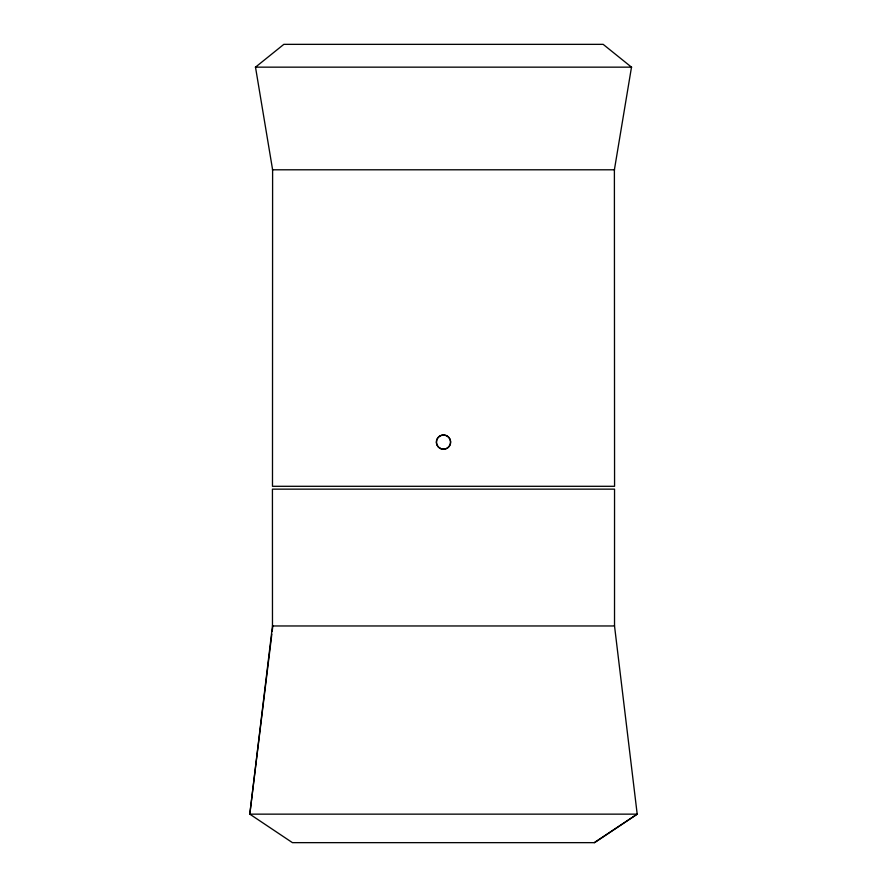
<?xml version="1.0" encoding="UTF-8"?>
<svg xmlns="http://www.w3.org/2000/svg" width="887" height="887" viewBox="0 0 887 887"><rect width="100%" height="100%" fill="white"/><g stroke="black" fill="none" stroke-linecap="round" stroke-linejoin="round"><path stroke-width="1.33" d="M614.525 625.967L614.547 489.147L272.431 489.147L272.475 625.967L249.801 814.144L292.433 842.65L594.612 842.65L637.199 814.144L614.525 625.967L272.431 625.967M249.801 814.144L271.821 634.205M272.165 631.466L272.83 625.967M594.212 842.65L637.199 814.144M255.334 67.157L631.666 67.157M272.431 169.794L614.569 169.794M249.624 814.144L637.376 814.144M272.608 169.794L272.486 486.298L614.569 486.298L614.392 169.794L631.5 67.157L603.16 44.35L283.84 44.35L255.5 67.157L272.608 169.794M439.941 448.279A7.129 7.118 0 0 0 450.629 442.114A7.129 7.118 0 0 0 439.941 435.949A7.129 7.118 0 0 0 439.941 448.279M449.487 445.973A7.129 7.118 -90 0 0 443.855 434.996A7.129 7.118 -90 0 0 437.169 445.363A7.129 7.118 -90 0 0 449.487 445.973"/></g></svg>
